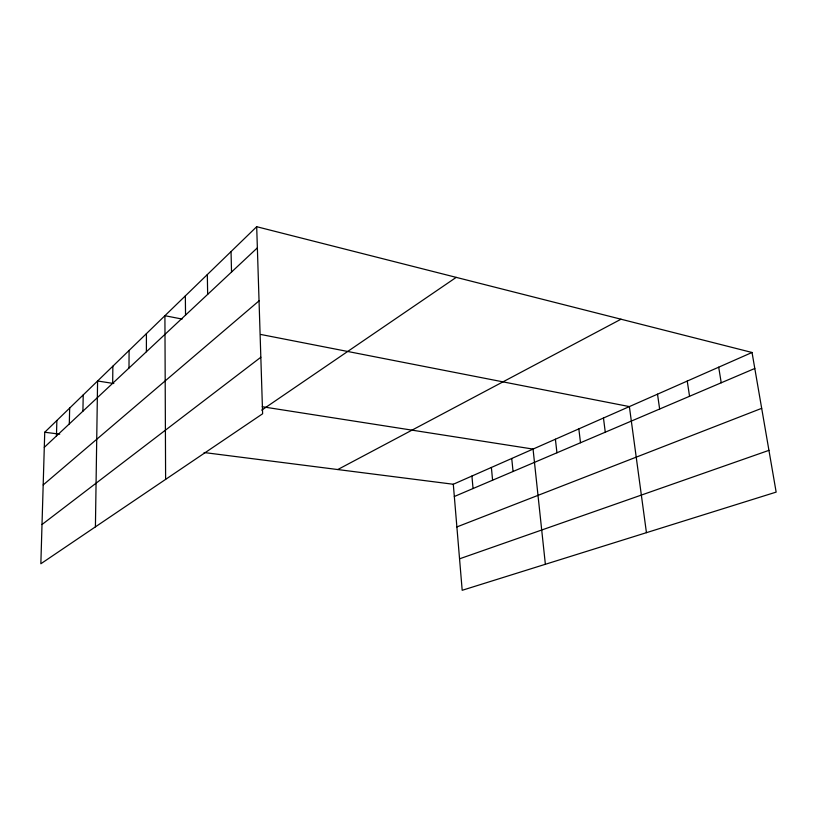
<?xml version="1.0" encoding="UTF-8"?>
<svg xmlns="http://www.w3.org/2000/svg" width="817" height="817" viewBox="0 0 817 817"><rect width="100%" height="100%" fill="white"/><g stroke="black" fill="none" stroke-linecap="round" stroke-linejoin="round"><path stroke-width="1.23" d="M146.396 351.749L146.417 333.642M128.994 368.048L129.096 350.432M112.675 383.326L112.858 366.179M95.415 526.853L97.591 380.988L113.818 383.52M82.915 411.186L83.222 394.917M69.302 423.931L69.67 408.071M56.455 435.961L56.863 420.489M256.691 226.707L44.741 432.244L40.85 563.761L262.625 413.77L256.691 226.707L752.038 352.484L776.15 492.11L462.187 590.293L453.302 484.256L752.038 352.484M44.292 447.348L257.365 247.847M43.178 484.951L259.04 300.86M42.014 524.514L260.837 357.243M261.736 410.144L456.213 277.372M337.758 469.55L621.002 319.212M454.323 496.511L754.796 368.477M456.877 526.934L761.679 408.337M459.552 558.818L768.94 450.351M44.741 432.244L59.743 434.154M204.117 452.536L453.302 484.256M262.216 406.723L533.052 449.074L545.368 564.281M182.13 319.069L164.911 315.709L165.616 479.375M260.848 334.48L629.376 406.59L646.441 532.674M718.694 367.19L721.227 382.785M687.24 381.069L689.558 396.276M657.511 394.182L659.646 409.021M603.467 418.018L605.274 432.193M578.834 428.884L580.509 442.743M555.397 439.219L556.939 452.792M511.738 458.48L513.056 471.491M491.385 467.457L492.59 480.212M471.92 476.035L473.043 488.546M231.037 251.585L231.528 272.041M207.324 274.573L207.661 294.396M185.347 295.897L185.541 315.096"/></g></svg>
